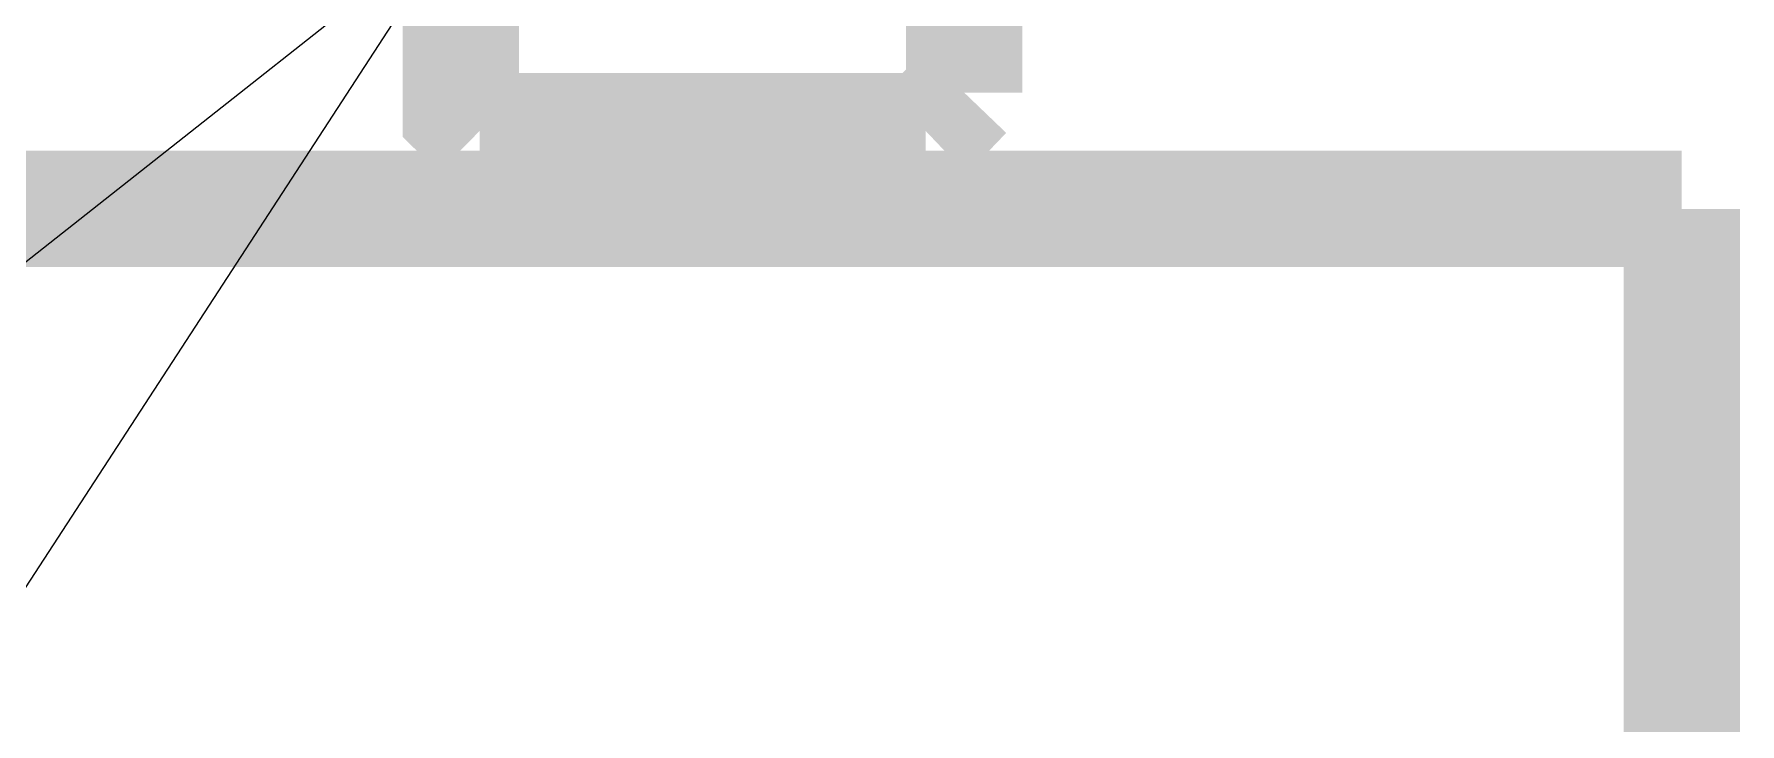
# Model space of a CAD drawing. Extents: x 0.1 to 11.6, y 0.3 to 16.2.
# Drawn here: x 7.8817 to 8.0283, y 12.254 to 12.3133 of the extents above; entities that cross this region are included whole.
import ezdxf

# ---------------------------------------------------------------- set-up
doc = ezdxf.new("R2010")
doc.units = 0
doc.header["$MEASUREMENT"] = 0

msp = doc.modelspace()

# ---------------------------------------------------------------- linework, layer by layer
at = {"color": 0, "const_width": 0.01}
for points in [[(7.91835, 12.325), (7.91835, 12.3083)], [(7.96164, 12.325), (7.96164, 12.3083)], [(7.91835, 12.3083), (7.91835, 12.3066), (7.91997, 12.305)], [(7.95833, 12.305), (7.96001, 12.3066), (7.96164, 12.3083)], [(7.91997, 12.305), (7.94, 12.305), (7.95833, 12.305)], [(8.02333, 12.2983), (6.23335, 12.2983)], [(8.02333, 11.07), (8.02333, 12.2983)]]:
    msp.add_lwpolyline(points, dxfattribs=at)
at = {"color": 0}
msp.add_lwpolyline([(7.85499, 12.2733), (7.91835, 12.3233), (7.875, 12.2567), (7.85499, 12.2733)], close=True, dxfattribs=at)

doc.saveas('drawing.dxf')
